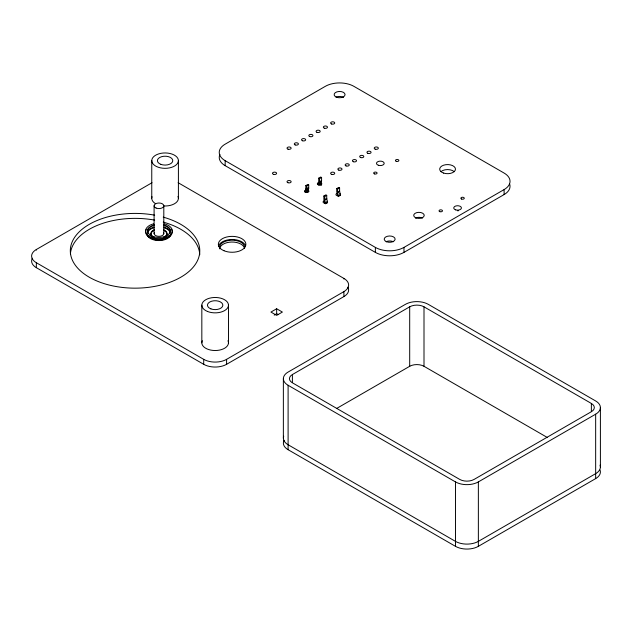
<?xml version="1.0" encoding="UTF-8"?>
<svg xmlns="http://www.w3.org/2000/svg" width="632" height="632" viewBox="0 0 632 632"><rect width="100%" height="100%" fill="white"/><g stroke="black" fill="none" stroke-linecap="round" stroke-linejoin="round"><path stroke-width="0.95" d="M283.365 378.679L283.365 438.142M600.4 467.048L600.4 407.585M308.708 184.939L306.702 186.092L306.702 189.26A1.177 0.679 60 0 1 306.67 189.513L305.912 191.97A1.177 0.679 60 0 0 305.912 192.523L307.918 191.37A1.177 0.679 60 0 1 307.918 190.817L308.669 188.36A1.177 0.679 60 0 0 308.708 188.099L308.708 184.939L307.847 184.441L305.841 185.603L305.841 188.763A1.177 0.679 60 0 1 305.809 189.015L305.058 191.48A1.177 0.679 60 0 0 305.058 192.025A2.228 1.288 0 0 0 308.542 191.954A2.228 1.288 0 0 0 307.476 190.027M320.795 183.936L318.789 185.089A1.177 0.679 60 0 1 318.789 184.544L319.539 182.079A1.177 0.679 60 0 0 319.579 181.826L319.579 178.666L321.577 177.505L321.577 180.673A1.177 0.679 60 0 1 321.546 180.926L320.795 183.383A1.177 0.679 60 0 0 320.795 183.936L321.167 185.603M347.869 287.141A16.187 9.346 0 0 1 343.895 296.582L226.596 364.308A16.187 9.346 0 0 1 203.709 364.308L36.34 267.676L36.34 262.722A16.187 9.346 0 0 1 36.34 249.506L152.012 182.727M319.934 183.438L317.928 184.599A1.177 0.679 60 0 1 317.928 184.046L318.686 181.589A1.177 0.679 60 0 0 318.718 181.329L318.718 178.169L320.724 177.007L321.577 177.505M305.809 189.015L307.808 187.862M306.702 189.26L308.708 188.099M319.579 181.826L321.577 180.673M306.67 189.513L308.669 188.36M319.539 182.079L321.546 180.926M306.394 191.259L305.058 192.025A2.228 1.288 0 0 1 305.635 190.106M305.912 191.97L307.918 190.817M318.789 184.544L320.795 183.383M324.651 203.346A1.177 0.679 60 0 0 324.651 202.793L323.9 199.467A1.177 0.679 60 0 1 323.868 199.167L323.868 196.007L325.867 194.854L326.728 195.343L326.728 198.511A1.177 0.679 60 0 0 326.76 198.804L327.518 202.129A1.177 0.679 60 0 1 327.518 202.682L325.512 203.836A1.177 0.679 60 0 0 325.512 203.291L324.761 199.957A1.177 0.679 60 0 1 324.73 199.665L324.73 196.505L326.728 195.343M337.528 195.912A1.177 0.679 60 0 0 337.528 195.359L336.777 192.033A1.177 0.679 60 0 1 336.745 191.733L336.745 188.573L338.744 187.42L339.605 187.909L339.605 191.077A1.177 0.679 60 0 0 339.637 191.37L340.387 194.696A1.177 0.679 60 0 1 340.387 195.249L338.389 196.402A1.177 0.679 60 0 0 338.389 195.857L337.638 192.531A1.177 0.679 60 0 1 337.599 192.231L337.599 189.071L339.605 187.909M324.73 199.665L326.728 198.511M337.599 192.231L339.605 191.077M324.761 199.957L326.76 198.804M337.638 192.531L339.637 191.37M325.512 203.291L327.518 202.129M338.389 195.857L340.387 194.696M276.658 308.764L270.938 312.066L276.658 315.368L282.385 312.066L276.658 308.764L276.658 313.717L274.209 315.131M225.166 160.678L375.368 247.396A20.232 11.676 0 0 0 403.974 247.396L504.107 189.584A20.232 11.676 0 0 0 504.107 173.065L353.904 86.347A20.232 11.676 0 0 0 325.298 86.347L225.166 144.159A20.232 11.676 0 0 0 225.166 160.678L225.166 165.663L375.368 252.381A20.232 11.676 0 0 0 403.974 252.381L504.107 194.569A20.232 11.676 0 0 0 509.684 184.141M36.34 262.722L203.709 359.347A16.187 9.346 0 0 0 226.596 359.347L343.895 291.628A16.187 9.346 0 0 0 343.895 278.412L178.137 182.711M292.395 374.547L409.694 306.82A10.112 5.838 0 0 1 424.001 306.82L591.37 403.453A10.112 5.838 0 0 1 591.37 411.709L474.071 479.435A10.112 5.838 0 0 1 459.764 479.435L292.395 382.802A10.112 5.838 0 0 1 292.395 374.547L292.395 382.597M336.437 408.58L409.694 366.291A10.112 5.838 0 0 1 424.001 366.291L547.415 437.542M288.105 385.283L455.474 481.908A16.187 9.346 0 0 0 478.361 481.908L595.66 414.189A16.187 9.346 0 0 0 595.66 400.972L428.291 304.348A16.187 9.346 0 0 0 405.404 304.348L288.105 372.066A16.187 9.346 0 0 0 288.105 385.283L288.105 449.7L455.474 546.332A16.187 9.346 0 0 0 478.361 546.332L595.66 478.606A16.187 9.346 0 0 0 600.06 470.089M318.718 178.169L319.579 178.666M336.745 188.573L337.599 189.071M305.841 185.603L306.702 186.092M323.868 196.007L324.73 196.505M276.658 313.717L278.293 314.665M595.66 414.189L595.66 478.606M591.37 403.453L591.37 411.503M504.107 189.584L504.107 194.569M478.361 481.908L478.361 546.332M455.474 481.908L455.474 546.332M424.001 306.82L424.001 366.291M409.694 306.82L409.694 366.291M403.974 247.396L403.974 252.381M375.368 247.396L375.368 252.381M343.895 278.412L343.895 279.036M343.895 291.628L343.895 296.582M228.476 305.169L228.476 342.828M226.596 359.347L226.596 364.308M203.709 359.347L203.709 364.308M201.829 305.169L201.829 342.828M178.406 160.82A13.327 7.695 0 0 1 158.158 167.211A13.327 7.695 0 0 1 158.687 153.892A13.327 7.695 0 0 1 178.406 160.82L178.406 198.48M163.806 205.803L163.806 233.548M154.097 205.803L154.097 233.548M151.759 160.465L151.759 198.124M36.34 249.506L36.34 250.13M169.344 236.147A11.329 6.541 0 0 1 158.948 240.089A11.329 6.541 0 0 1 148.552 236.147M147.619 233.548A11.329 6.541 0 0 1 154.453 227.552M163.451 227.552A11.329 6.541 0 0 1 170.277 233.548M163.451 224.905A11.329 6.541 0 0 1 167.899 234.914A11.329 6.541 0 0 1 149.997 234.914A11.329 6.541 0 0 1 154.453 224.905M163.538 229.7A8.09 4.669 0 0 1 163.538 237.403M154.366 237.403A8.09 4.669 0 0 1 154.366 229.7M170.83 234.986A12.134 7.007 0 0 1 158.948 240.563A12.134 7.007 0 0 1 147.066 234.986M147.382 231.423A12.134 7.007 0 0 1 154.129 227.117M163.775 227.117A12.134 7.007 0 0 1 170.514 231.423M163.538 230.364A8.09 4.669 0 0 1 165.616 236.858M152.28 236.858A8.09 4.669 0 0 1 154.366 230.364M168.949 235.87A12.134 7.007 0 0 1 168.27 236.392M149.634 236.392A12.134 7.007 0 0 1 148.947 235.87M147.382 229.772A12.134 7.007 0 0 1 154.129 225.466M163.775 225.466A12.134 7.007 0 0 1 170.514 229.772M171.675 229.558A13.351 7.71 0 0 1 158.948 239.607A13.351 7.71 0 0 1 146.229 229.558M164.257 223.831A13.351 7.71 0 0 1 169.502 235.633A13.351 7.71 0 0 1 148.401 235.633A13.351 7.71 0 0 1 153.647 223.831M163.404 232.442A4.859 2.804 0 0 1 158.948 236.352A4.859 2.804 0 0 1 154.492 232.442M36.34 267.676A16.187 9.346 0 0 1 32.366 258.235M70.397 253.811A64.733 37.375 0 0 1 154.682 220.126M163.23 222.093A64.733 37.375 0 0 1 199.759 254.775M163.23 217.139A64.733 37.375 0 0 1 173.919 280.671A64.733 37.375 0 0 1 71.219 257.034A64.733 37.375 0 0 1 154.682 215.172M219.636 248.518A12.545 7.244 0 0 1 231.462 242.04A12.545 7.244 0 0 1 244.387 247.784M218.427 246.614A13.754 7.94 0 0 1 231.399 239.496A13.754 7.94 0 0 1 245.572 245.801M219.833 248.913A12.545 7.244 0 0 1 231.462 240.2A12.545 7.244 0 0 1 244.584 248.178M177.995 196.402A13.327 7.695 0 0 1 163.538 205.945M155.322 203.543A13.327 7.695 0 0 1 152.051 196.686M227.962 340.719A13.319 7.695 0 0 1 215.149 350.523A13.319 7.695 0 0 1 202.343 340.719M225.166 165.663A20.232 11.676 0 0 1 219.928 154.382M386.097 241.74A5.459 3.152 0 0 1 393.246 241.74M327.076 201.197A2.228 1.288 0 0 1 326.46 203.07A2.228 1.288 0 0 1 323.3 202.532A2.228 1.288 0 0 1 324.524 200.763M339.747 193.629A2.228 1.288 0 0 1 339.589 195.525A2.228 1.288 0 0 1 336.327 195.256A2.228 1.288 0 0 1 337.109 193.408M415.524 218.072A5.261 3.034 0 0 1 422.413 218.072M320.645 182.672A2.228 1.288 0 0 1 321.222 184.662A2.228 1.288 0 0 1 317.73 184.52A2.228 1.288 0 0 1 318.797 182.593M457.315 210.725A3.847 2.22 0 0 1 458.405 210.772M440.938 171.659A7.892 4.558 0 0 1 454.211 171.659M336.027 97.21A5.459 3.152 0 0 1 343.468 97.36M326.689 201.892A1.177 0.679 60 0 1 326.657 202.185M307.057 190.872A1.177 0.679 60 0 1 307.026 190.54M600.06 465.128A16.187 9.346 0 0 1 595.66 473.652L478.361 541.371A16.187 9.346 0 0 1 455.474 541.371L288.105 444.746A16.187 9.346 0 0 1 283.713 436.222M288.105 449.7A16.187 9.346 0 0 1 284.131 440.259M156.104 208.07A4.859 2.804 0 0 0 163.783 206.087A4.859 2.804 0 0 0 156.973 203.243A4.859 2.804 0 0 0 156.104 208.07M224.036 250.746A13.754 7.94 0 0 0 245.793 245.137A13.754 7.94 0 0 0 226.493 237.063A13.754 7.94 0 0 0 224.036 250.746M160.844 164.344A7.687 4.44 0 0 0 172.757 160.915A7.687 4.44 0 0 0 161.65 156.673A7.687 4.44 0 0 0 160.844 164.344M207.478 311.458A13.319 7.695 0 0 0 228.421 305.864A13.319 7.695 0 0 0 209.555 298.193A13.319 7.695 0 0 0 207.478 311.458M210.906 308.874A7.687 4.44 0 0 0 222.827 305.446A7.687 4.44 0 0 0 211.728 301.195A7.687 4.44 0 0 0 210.906 308.874M386.61 241.748A5.459 3.152 0 0 0 395.118 239.362A5.459 3.152 0 0 0 387.282 236.297A5.459 3.152 0 0 0 386.61 241.748M416.022 217.898A5.261 3.034 0 0 0 424.214 215.599A5.261 3.034 0 0 0 416.67 212.652A5.261 3.034 0 0 0 416.022 217.898M287.923 182.703A2.054 1.185 0 0 0 291.131 181.803A2.054 1.185 0 0 0 288.184 180.649A2.054 1.185 0 0 0 287.923 182.703M273.514 174.353A2.054 1.185 0 0 0 276.603 173.326A2.054 1.185 0 0 0 273.514 172.299A2.054 1.185 0 0 0 273.514 174.353M331.65 174.353A2.054 1.185 0 0 0 334.731 173.326A2.054 1.185 0 0 0 331.65 172.299A2.054 1.185 0 0 0 331.65 174.353M338.792 170.119A2.054 1.185 0 0 0 341.999 169.218A2.054 1.185 0 0 0 339.044 168.065A2.054 1.185 0 0 0 338.792 170.119M346.06 165.916A2.054 1.185 0 0 0 349.267 165.023A2.054 1.185 0 0 0 346.312 163.87A2.054 1.185 0 0 0 346.06 165.916M288.05 149.184A2.054 1.185 0 0 0 291.131 148.157A2.054 1.185 0 0 0 288.05 147.13A2.054 1.185 0 0 0 288.05 149.184M295.191 144.941A2.054 1.185 0 0 0 298.399 144.041A2.054 1.185 0 0 0 295.444 142.895A2.054 1.185 0 0 0 295.191 144.941M302.459 140.746A2.054 1.185 0 0 0 305.659 139.846A2.054 1.185 0 0 0 302.712 138.7A2.054 1.185 0 0 0 302.459 140.746M439.801 211.649A1.722 0.995 0 0 0 442.479 210.891A1.722 0.995 0 0 0 440.014 209.927A1.722 0.995 0 0 0 439.801 211.649M455.664 209.871A3.847 2.22 0 0 0 461.431 207.952A3.847 2.22 0 0 0 455.664 206.024A3.847 2.22 0 0 0 455.664 209.871M461.605 199.056A1.722 0.995 0 0 0 464.283 198.306A1.722 0.995 0 0 0 461.818 197.342A1.722 0.995 0 0 0 461.605 199.056M374.405 173.887A1.722 0.995 0 0 0 377.083 173.136A1.722 0.995 0 0 0 374.61 172.173A1.722 0.995 0 0 0 374.405 173.887M378.418 165.276A3.847 2.22 0 0 0 384.185 163.348A3.847 2.22 0 0 0 378.418 161.429A3.847 2.22 0 0 0 378.418 165.276M396.201 161.302A1.722 0.995 0 0 0 398.879 160.552A1.722 0.995 0 0 0 396.414 159.588A1.722 0.995 0 0 0 396.201 161.302M443.632 173.081A7.892 4.558 0 0 0 455.467 169.131A7.892 4.558 0 0 0 443.632 165.189A7.892 4.558 0 0 0 443.632 173.081M353.328 161.721A2.054 1.185 0 0 0 356.527 160.828A2.054 1.185 0 0 0 353.58 159.675A2.054 1.185 0 0 0 353.328 161.721M360.722 157.573A2.054 1.185 0 0 0 363.803 156.546A2.054 1.185 0 0 0 360.722 155.519A2.054 1.185 0 0 0 360.722 157.573M367.863 153.331A2.054 1.185 0 0 0 371.063 152.438A2.054 1.185 0 0 0 368.116 151.285A2.054 1.185 0 0 0 367.863 153.331M375.25 149.184A2.054 1.185 0 0 0 378.339 148.157A2.054 1.185 0 0 0 375.25 147.13A2.054 1.185 0 0 0 375.25 149.184M309.727 136.552A2.054 1.185 0 0 0 312.927 135.651A2.054 1.185 0 0 0 309.98 134.498A2.054 1.185 0 0 0 309.727 136.552M316.995 132.357A2.054 1.185 0 0 0 320.195 131.456A2.054 1.185 0 0 0 317.248 130.303A2.054 1.185 0 0 0 316.995 132.357M324.382 128.209A2.054 1.185 0 0 0 327.471 127.174A2.054 1.185 0 0 0 324.382 126.147A2.054 1.185 0 0 0 324.382 128.209M331.65 124.006A2.054 1.185 0 0 0 334.731 122.979A2.054 1.185 0 0 0 331.65 121.952A2.054 1.185 0 0 0 331.65 124.006M336.872 97.336A5.459 3.152 0 0 0 345.064 94.603A5.459 3.152 0 0 0 336.872 91.877A5.459 3.152 0 0 0 336.872 97.336"/></g></svg>
